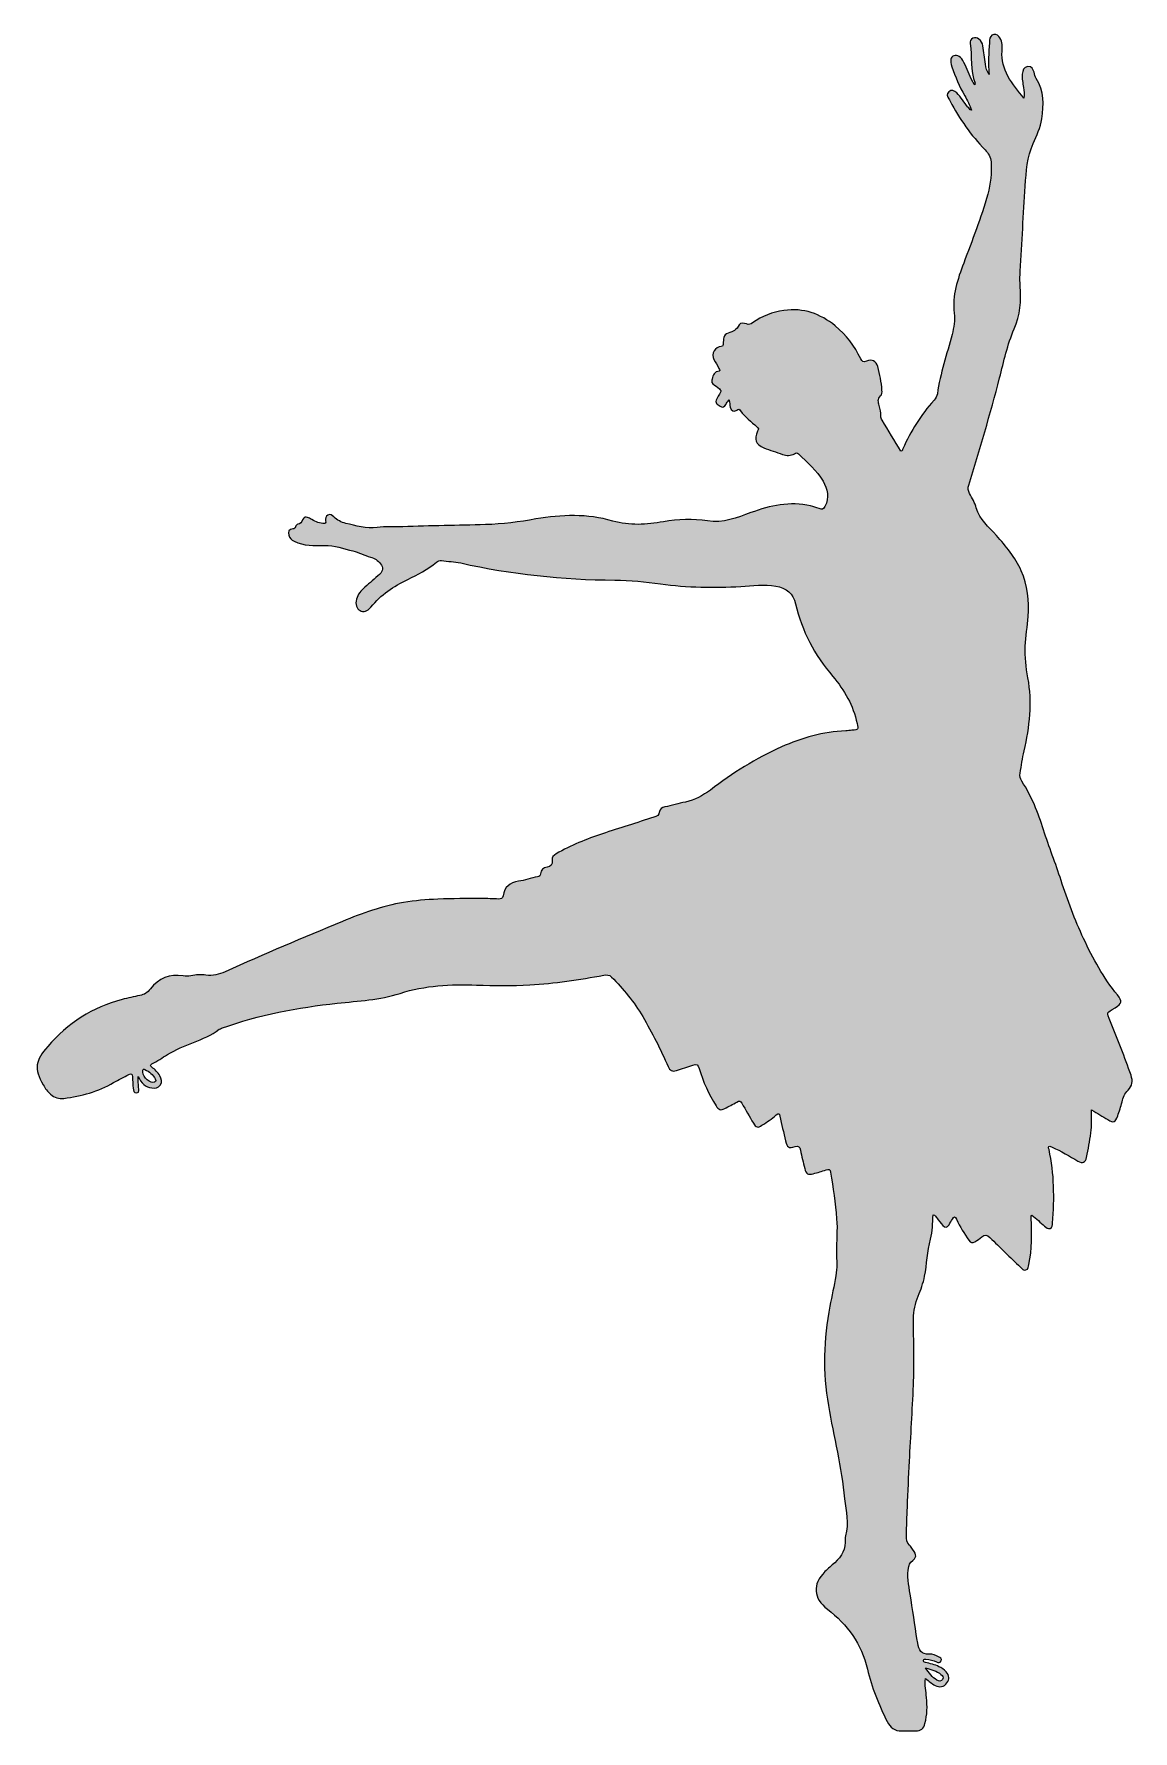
# Model space of a CAD drawing. Header units: inches. Extents: x 16.7 to 63.4, y -76.1 to -4.1.
import ezdxf

# ---------------------------------------------------------------- set-up
doc = ezdxf.new("R2010")
doc.units = ezdxf.units.IN
doc.header["$MEASUREMENT"] = 0
doc.layers.add('Layer 1', color=7, linetype='Continuous')

msp = doc.modelspace()

# ---------------------------------------------------------------- hatches: boundary and pattern name
at = {"layer": 'Layer 1'}
h = msp.add_hatch(color=7, dxfattribs=at)
edge = h.paths.add_edge_path()
edge.add_spline(control_points=[(21.166, -48.328), (21.142, -48.511), (21.167, -48.65), (21.184, -48.791), (21.195, -48.878), (21.237, -49), (21.101, -49.021), (20.966, -49.041), (20.966, -48.917), (20.955, -48.827), (20.937, -48.665), (20.92, -48.503), (20.918, -48.341), (20.916, -48.216), (20.871, -48.198), (20.771, -48.25), (20.554, -48.362), (20.333, -48.465), (20.122, -48.588), (19.466, -48.969), (18.754, -49.167), (18.008, -49.259), (17.8, -49.285), (17.611, -49.22), (17.45, -49.085), (17.319, -48.974), (17.221, -48.837), (17.138, -48.689), (16.743, -47.978), (16.795, -47.666), (17.327, -47.053), (18.181, -46.068), (19.222, -45.392), (20.483, -45.062), (20.731, -44.996), (20.983, -44.946), (21.235, -44.895), (21.42, -44.858), (21.562, -44.773), (21.681, -44.615), (22.028, -44.155), (22.501, -43.979), (23.069, -44.059), (23.182, -44.076), (23.29, -44.077), (23.403, -44.057), (23.613, -44.02), (23.823, -43.995), (24.038, -44.031), (24.326, -44.08), (24.593, -44.003), (24.856, -43.884), (26.499, -43.143), (28.163, -42.448), (29.825, -41.753), (30.664, -41.402), (31.52, -41.102), (32.42, -40.948), (32.901, -40.866), (33.388, -40.831), (33.876, -40.809), (34.495, -40.78), (35.114, -40.779), (35.733, -40.782), (35.971, -40.783), (36.208, -40.79), (36.445, -40.803), (36.556, -40.809), (36.628, -40.782), (36.646, -40.663), (36.706, -40.293), (36.921, -40.1), (37.296, -40.051), (37.568, -40.017), (37.825, -39.9), (38.1, -39.865), (38.179, -39.855), (38.227, -39.812), (38.232, -39.732), (38.244, -39.557), (38.353, -39.48), (38.509, -39.451), (38.671, -39.421), (38.75, -39.338), (38.721, -39.163), (38.698, -39.026), (38.784, -38.947), (38.896, -38.884), (39.517, -38.525), (40.18, -38.262), (40.857, -38.034), (41.581, -37.791), (42.31, -37.564), (43.038, -37.333), (43.162, -37.293), (43.267, -37.255), (43.279, -37.093), (43.288, -36.973), (43.388, -36.922), (43.501, -36.896), (43.793, -36.828), (44.084, -36.751), (44.377, -36.688), (44.771, -36.602), (45.114, -36.418), (45.433, -36.177), (46.376, -35.467), (47.362, -34.828), (48.445, -34.351), (49.316, -33.968), (50.215, -33.691), (51.177, -33.668), (51.265, -33.667), (51.351, -33.649), (51.439, -33.641), (51.722, -33.617), (51.715, -33.619), (51.656, -33.349), (51.491, -32.591), (51.126, -31.943), (50.622, -31.355), (49.853, -30.457), (49.317, -29.435), (49.048, -28.275), (48.947, -27.838), (48.651, -27.599), (48.21, -27.525), (47.716, -27.442), (47.222, -27.512), (46.731, -27.542), (45.591, -27.614), (44.456, -27.578), (43.323, -27.437), (42.678, -27.356), (42.032, -27.272), (41.379, -27.27), (39.175, -27.261), (36.997, -27.022), (34.844, -26.546), (34.577, -26.487), (34.298, -26.479), (34.025, -26.447), (33.946, -26.438), (33.876, -26.464), (33.817, -26.514), (33.451, -26.826), (33.024, -27.037), (32.596, -27.245), (31.998, -27.535), (31.454, -27.892), (31.036, -28.422), (30.898, -28.596), (30.71, -28.645), (30.574, -28.569), (30.433, -28.492), (30.367, -28.289), (30.421, -28.086), (30.478, -27.872), (30.614, -27.712), (30.779, -27.571), (30.988, -27.392), (31.197, -27.212), (31.401, -27.029), (31.554, -26.89), (31.563, -26.746), (31.444, -26.58), (31.337, -26.43), (31.186, -26.344), (31.013, -26.296), (30.759, -26.226), (30.521, -26.095), (30.273, -26.036), (29.876, -25.943), (29.485, -25.786), (29.064, -25.801), (28.625, -25.817), (28.187, -25.822), (27.777, -25.621), (27.661, -25.565), (27.584, -25.484), (27.549, -25.363), (27.507, -25.211), (27.561, -25.121), (27.718, -25.103), (27.788, -25.095), (27.818, -25.069), (27.838, -25.01), (27.855, -24.961), (27.887, -24.912), (27.937, -24.905), (28.054, -24.889), (28.094, -24.814), (28.139, -24.716), (28.219, -24.544), (28.361, -24.607), (28.475, -24.673), (28.639, -24.77), (28.804, -24.85), (28.995, -24.873), (29.098, -24.884), (29.136, -24.861), (29.116, -24.754), (29.098, -24.657), (29.111, -24.559), (29.211, -24.511), (29.312, -24.464), (29.393, -24.522), (29.463, -24.59), (29.606, -24.728), (29.775, -24.824), (29.967, -24.868), (30.404, -24.969), (30.834, -25.093), (31.297, -25.039), (31.655, -24.997), (32.02, -25.025), (32.383, -25.01), (33.551, -24.967), (34.722, -24.954), (35.891, -24.92), (36.612, -24.9), (37.324, -24.802), (38.034, -24.68), (39.123, -24.493), (40.214, -24.454), (41.29, -24.766), (42.007, -24.975), (42.724, -24.924), (43.446, -24.797), (44.066, -24.688), (44.691, -24.663), (45.315, -24.761), (45.972, -24.864), (46.558, -24.631), (47.152, -24.411), (47.972, -24.107), (48.808, -23.921), (49.686, -24.128), (49.807, -24.156), (49.93, -24.188), (50.042, -24.241), (50.173, -24.303), (50.236, -24.257), (50.295, -24.145), (50.492, -23.769), (50.405, -23.406), (50.212, -23.071), (49.95, -22.616), (49.536, -22.287), (49.176, -21.914), (49.12, -21.857), (49.067, -21.874), (49.007, -21.909), (48.844, -22.001), (48.662, -22.004), (48.498, -21.94), (48.235, -21.838), (47.961, -21.77), (47.701, -21.663), (47.355, -21.518), (47.274, -21.295), (47.439, -20.955), (47.478, -20.876), (47.49, -20.828), (47.411, -20.766), (47.155, -20.564), (46.908, -20.352), (46.713, -20.087), (46.667, -20.025), (46.634, -19.999), (46.55, -20.063), (46.425, -20.159), (46.316, -20.103), (46.28, -19.941), (46.26, -19.85), (46.247, -19.757), (46.223, -19.615), (46.167, -19.705), (46.131, -19.757), (46.101, -19.814), (46.041, -19.922), (45.967, -19.981), (45.845, -19.9), (45.735, -19.825), (45.611, -19.753), (45.704, -19.586), (45.725, -19.549), (45.748, -19.511), (45.771, -19.474), (45.921, -19.225), (45.921, -19.226), (45.677, -19.05), (45.589, -18.986), (45.451, -18.935), (45.5, -18.797), (45.55, -18.655), (45.538, -18.455), (45.756, -18.425), (45.864, -18.41), (45.831, -18.349), (45.799, -18.291), (45.728, -18.165), (45.653, -18.043), (45.585, -17.915), (45.457, -17.675), (45.629, -17.37), (45.898, -17.365), (45.998, -17.364), (45.962, -17.293), (45.971, -17.247), (46.002, -17.074), (45.964, -16.851), (46.189, -16.794), (46.403, -16.74), (46.554, -16.657), (46.651, -16.445), (46.699, -16.341), (46.865, -16.37), (46.964, -16.408), (47.074, -16.449), (47.14, -16.413), (47.219, -16.358), (47.62, -16.075), (48.066, -15.903), (48.551, -15.834), (49.379, -15.716), (50.098, -15.972), (50.732, -16.487), (51.201, -16.869), (51.551, -17.347), (51.812, -17.889), (51.868, -18.003), (51.912, -18.048), (52.051, -17.99), (52.285, -17.89), (52.473, -17.975), (52.533, -18.218), (52.613, -18.545), (52.692, -18.873), (52.712, -19.211), (52.717, -19.299), (52.722, -19.404), (52.656, -19.462), (52.511, -19.587), (52.555, -19.72), (52.598, -19.868), (52.639, -20.011), (52.669, -20.159), (52.668, -20.311), (52.668, -20.375), (52.685, -20.435), (52.718, -20.489), (52.984, -20.927), (53.25, -21.365), (53.516, -21.8), (53.583, -21.799), (53.584, -21.745), (53.6, -21.708), (53.935, -20.953), (54.368, -20.261), (54.92, -19.645), (54.992, -19.564), (55.048, -19.472), (55.063, -19.364), (55.18, -18.505), (55.473, -17.689), (55.686, -16.853), (55.762, -16.554), (55.821, -16.256), (55.78, -15.945), (55.681, -15.197), (55.922, -14.514), (56.178, -13.829), (56.54, -12.861), (56.92, -11.9), (57.199, -10.904), (57.325, -10.457), (57.374, -9.996), (57.339, -9.529), (57.323, -9.32), (57.225, -9.159), (57.088, -9.019), (56.486, -8.407), (56.009, -7.705), (55.6, -6.955), (55.582, -6.921), (55.561, -6.89), (55.545, -6.857), (55.493, -6.755), (55.428, -6.644), (55.547, -6.553), (55.669, -6.459), (55.786, -6.513), (55.884, -6.605), (56.073, -6.782), (56.185, -7.02), (56.361, -7.208), (56.403, -7.253), (56.427, -7.315), (56.511, -7.344), (56.435, -7.118), (56.336, -6.92), (56.223, -6.728), (55.994, -6.337), (55.826, -5.919), (55.681, -5.492), (55.588, -5.221), (55.619, -5.079), (55.759, -5.029), (55.916, -4.973), (56.077, -5.071), (56.188, -5.308), (56.314, -5.573), (56.427, -5.845), (56.548, -6.112), (56.571, -6.161), (56.606, -6.204), (56.647, -6.268), (56.655, -6.229), (56.665, -6.21), (56.66, -6.197), (56.465, -5.65), (56.532, -5.07), (56.457, -4.508), (56.445, -4.416), (56.477, -4.333), (56.566, -4.286), (56.661, -4.237), (56.749, -4.258), (56.828, -4.321), (56.919, -4.395), (56.978, -4.49), (56.995, -4.606), (57.032, -4.867), (57.071, -5.126), (57.1, -5.387), (57.118, -5.545), (57.167, -5.687), (57.26, -5.819), (57.22, -5.54), (57.231, -5.262), (57.241, -4.985), (57.248, -4.778), (57.263, -4.572), (57.279, -4.367), (57.288, -4.254), (57.331, -4.154), (57.455, -4.128), (57.577, -4.103), (57.655, -4.178), (57.716, -4.272), (57.771, -4.358), (57.802, -4.453), (57.805, -4.555), (57.806, -4.649), (57.818, -4.744), (57.809, -4.837), (57.733, -5.591), (58.241, -6.246), (58.732, -6.821), (58.745, -6.661), (58.746, -6.521), (58.721, -6.38), (58.685, -6.189), (58.646, -5.999), (58.663, -5.803), (58.677, -5.648), (58.725, -5.51), (58.899, -5.487), (59.07, -5.464), (59.115, -5.605), (59.163, -5.729), (59.196, -5.816), (59.207, -5.917), (59.256, -5.993), (59.603, -6.527), (59.573, -7.104), (59.49, -7.699), (59.436, -8.079), (59.279, -8.418), (59.123, -8.758), (58.86, -9.331), (58.829, -9.943), (58.791, -10.555), (58.716, -11.76), (58.644, -12.966), (58.575, -14.171), (58.563, -14.383), (58.559, -14.598), (58.577, -14.81), (58.629, -15.431), (58.573, -16.035), (58.323, -16.612), (58.032, -17.282), (57.879, -17.994), (57.703, -18.698), (57.319, -20.228), (56.841, -21.731), (56.393, -23.242), (56.355, -23.373), (56.367, -23.482), (56.43, -23.601), (56.534, -23.799), (56.656, -23.998), (56.714, -24.211), (56.85, -24.716), (57.25, -25.013), (57.566, -25.376), (57.97, -25.84), (58.364, -26.308), (58.618, -26.876), (58.897, -27.497), (58.968, -28.151), (58.916, -28.821), (58.884, -29.239), (58.813, -29.654), (58.791, -30.072), (58.766, -30.523), (58.825, -30.975), (58.904, -31.415), (59.095, -32.468), (58.982, -33.496), (58.738, -34.522), (58.664, -34.831), (58.63, -35.15), (58.575, -35.465), (58.554, -35.587), (58.573, -35.697), (58.644, -35.803), (59.068, -36.44), (59.331, -37.147), (59.566, -37.871), (59.801, -38.59), (60.077, -39.295), (60.309, -40.016), (60.58, -40.857), (60.891, -41.681), (61.264, -42.48), (61.659, -43.328), (62.107, -44.144), (62.701, -44.872), (62.917, -45.138), (62.898, -45.237), (62.605, -45.418), (62.233, -45.651), (62.223, -45.544), (62.413, -46.018), (62.713, -46.768), (63.009, -47.518), (63.277, -48.28), (63.363, -48.524), (63.333, -48.731), (63.149, -48.917), (63.014, -49.054), (62.936, -49.219), (62.894, -49.41), (62.85, -49.611), (62.781, -49.807), (62.712, -50.001), (62.608, -50.29), (62.551, -50.309), (62.291, -50.157), (62.066, -50.026), (61.843, -49.891), (61.604, -49.748), (61.596, -50.081), (61.617, -50.404), (61.571, -50.726), (61.523, -51.073), (61.468, -51.419), (61.39, -51.76), (61.338, -51.984), (61.221, -52.034), (61.021, -51.917), (60.664, -51.708), (60.311, -51.493), (59.931, -51.33), (59.887, -51.311), (59.842, -51.263), (59.794, -51.304), (59.756, -51.339), (59.789, -51.388), (59.798, -51.428), (60.026, -52.46), (60.03, -53.501), (59.948, -54.548), (59.941, -54.635), (59.937, -54.731), (59.842, -54.773), (59.74, -54.818), (59.679, -54.733), (59.613, -54.68), (59.429, -54.532), (59.272, -54.351), (59.073, -54.217), (59.016, -54.258), (59.046, -54.312), (59.046, -54.357), (59.053, -55.008), (59.084, -55.659), (58.944, -56.302), (58.925, -56.393), (58.924, -56.5), (58.818, -56.536), (58.706, -56.575), (58.648, -56.478), (58.582, -56.416), (58.151, -55.999), (57.716, -55.585), (57.293, -55.159), (57.168, -55.032), (57.077, -55.026), (56.949, -55.139), (56.86, -55.217), (56.756, -55.278), (56.655, -55.341), (56.552, -55.405), (56.467, -55.381), (56.399, -55.28), (56.206, -54.994), (56.022, -54.704), (55.879, -54.389), (55.819, -54.256), (55.773, -54.253), (55.704, -54.377), (55.658, -54.459), (55.602, -54.535), (55.558, -54.618), (55.483, -54.758), (55.388, -54.756), (55.292, -54.651), (55.199, -54.55), (55.12, -54.437), (55.033, -54.331), (54.995, -54.284), (54.982, -54.214), (54.886, -54.198), (54.858, -54.548), (54.862, -54.902), (54.77, -55.237), (54.627, -55.753), (54.623, -56.287), (54.52, -56.807), (54.463, -57.098), (54.359, -57.374), (54.25, -57.644), (54.122, -57.956), (54.049, -58.275), (54.049, -58.611), (54.05, -59.551), (54.09, -60.49), (54.049, -61.427), (54.003, -62.502), (53.934, -63.577), (53.878, -64.651), (53.845, -65.3), (53.817, -65.951), (53.789, -66.601), (53.773, -67.002), (53.764, -67.401), (53.747, -67.802), (53.74, -67.959), (53.773, -68.097), (53.887, -68.214), (53.935, -68.262), (53.972, -68.323), (54.009, -68.38), (54.201, -68.669), (54.199, -68.697), (53.941, -68.938), (53.885, -68.99), (53.876, -69.052), (53.859, -69.12), (53.758, -69.516), (53.85, -69.903), (53.91, -70.291), (54.009, -70.941), (54.108, -71.59), (54.207, -72.239), (54.214, -72.282), (54.229, -72.324), (54.235, -72.368), (54.273, -72.654), (54.377, -72.858), (54.723, -72.837), (54.858, -72.829), (54.991, -72.891), (55.117, -72.951), (55.187, -72.986), (55.26, -73.025), (55.222, -73.12), (55.185, -73.217), (55.105, -73.193), (55.032, -73.164), (54.886, -73.105), (54.738, -73.057), (54.58, -73.048), (54.538, -73.045), (54.482, -73.032), (54.469, -73.091), (54.456, -73.154), (54.505, -73.177), (54.558, -73.188), (54.754, -73.228), (54.947, -73.282), (55.13, -73.367), (55.245, -73.419), (55.35, -73.485), (55.433, -73.582), (55.575, -73.747), (55.586, -73.907), (55.467, -74.059), (55.339, -74.223), (55.154, -74.265), (54.966, -74.165), (54.894, -74.127), (54.83, -74.076), (54.763, -74.03), (54.696, -73.986), (54.659, -73.905), (54.552, -73.873), (54.526, -74.149), (54.577, -74.411), (54.603, -74.673), (54.639, -75.045), (54.634, -75.41), (54.537, -75.772), (54.476, -76.002), (54.374, -76.084), (54.137, -76.088), (53.943, -76.092), (53.749, -76.084), (53.555, -76.09), (53.257, -76.098), (53.06, -75.958), (52.931, -75.695), (52.584, -74.978), (52.271, -74.246), (52.094, -73.468), (51.85, -72.401), (51.242, -71.587), (50.401, -70.928), (49.796, -70.455), (49.751, -69.881), (50.295, -69.336), (50.428, -69.203), (50.567, -69.077), (50.71, -68.955), (51.017, -68.69), (51.17, -68.359), (51.157, -67.953), (51.155, -67.909), (51.148, -67.862), (51.161, -67.822), (51.332, -67.293), (51.18, -66.769), (51.128, -66.246), (50.996, -64.912), (50.67, -63.61), (50.441, -62.29), (50.196, -60.88), (50.228, -59.475), (50.504, -58.072), (50.588, -57.643), (50.683, -57.215), (50.759, -56.783), (50.816, -56.456), (50.785, -56.121), (50.783, -55.791), (50.781, -55.316), (50.831, -54.843), (50.789, -54.366), (50.732, -53.705), (50.641, -53.049), (50.534, -52.394), (50.512, -52.26), (50.451, -52.253), (50.34, -52.292), (50.163, -52.353), (49.982, -52.408), (49.801, -52.455), (49.571, -52.517), (49.498, -52.474), (49.438, -52.238), (49.372, -51.977), (49.306, -51.715), (49.256, -51.451), (49.228, -51.309), (49.181, -51.262), (49.03, -51.303), (48.739, -51.38), (48.697, -51.351), (48.624, -51.059), (48.538, -50.713), (48.457, -50.365), (48.383, -50.017), (48.357, -49.896), (48.323, -49.881), (48.23, -49.961), (48.04, -50.123), (47.834, -50.267), (47.623, -50.401), (47.438, -50.518), (47.376, -50.504), (47.262, -50.312), (47.096, -50.033), (46.929, -49.753), (46.773, -49.468), (46.712, -49.358), (46.661, -49.348), (46.555, -49.415), (46.391, -49.518), (46.212, -49.595), (46.044, -49.692), (45.875, -49.789), (45.769, -49.735), (45.674, -49.578), (45.373, -49.078), (45.122, -48.553), (44.958, -47.992), (44.911, -47.832), (44.851, -47.796), (44.693, -47.854), (44.465, -47.94), (44.225, -47.993), (43.995, -48.074), (43.814, -48.137), (43.715, -48.078), (43.642, -47.91), (43.323, -47.182), (42.967, -46.472), (42.564, -45.786), (42.199, -45.165), (41.742, -44.621), (41.242, -44.11), (41.143, -44.009), (41.038, -44.014), (40.915, -44.036), (39.873, -44.22), (38.827, -44.387), (37.771, -44.446), (37.023, -44.489), (36.269, -44.476), (35.518, -44.452), (34.418, -44.418), (33.333, -44.458), (32.273, -44.805), (31.41, -45.087), (30.505, -45.125), (29.609, -45.223), (27.939, -45.406), (26.289, -45.695), (24.705, -46.286), (24.67, -46.299), (24.63, -46.307), (24.601, -46.329), (23.939, -46.828), (23.101, -46.966), (22.405, -47.4), (22.187, -47.535), (21.972, -47.675), (21.748, -47.8), (21.668, -47.846), (21.669, -47.88), (21.741, -47.933), (21.877, -48.034), (22.001, -48.151), (22.084, -48.302), (22.153, -48.428), (22.191, -48.563), (22.101, -48.692), (22.017, -48.814), (21.88, -48.831), (21.747, -48.816), (21.465, -48.786), (21.289, -48.612), (21.166, -48.328)], knot_values=[0, 0, 0, 0, 1, 1, 1, 2, 2, 2, 3, 3, 3, 4, 4, 4, 5, 5, 5, 6, 6, 6, 7, 7, 7, 8, 8, 8, 9, 9, 9, 10, 10, 10, 11, 11, 11, 12, 12, 12, 13, 13, 13, 14, 14, 14, 15, 15, 15, 16, 16, 16, 17, 17, 17, 18, 18, 18, 19, 19, 19, 20, 20, 20, 21, 21, 21, 22, 22, 22, 23, 23, 23, 24, 24, 24, 25, 25, 25, 26, 26, 26, 27, 27, 27, 28, 28, 28, 29, 29, 29, 30, 30, 30, 31, 31, 31, 32, 32, 32, 33, 33, 33, 34, 34, 34, 35, 35, 35, 36, 36, 36, 37, 37, 37, 38, 38, 38, 39, 39, 39, 40, 40, 40, 41, 41, 41, 42, 42, 42, 43, 43, 43, 44, 44, 44, 45, 45, 45, 46, 46, 46, 47, 47, 47, 48, 48, 48, 49, 49, 49, 50, 50, 50, 51, 51, 51, 52, 52, 52, 53, 53, 53, 54, 54, 54, 55, 55, 55, 56, 56, 56, 57, 57, 57, 58, 58, 58, 59, 59, 59, 60, 60, 60, 61, 61, 61, 62, 62, 62, 63, 63, 63, 64, 64, 64, 65, 65, 65, 66, 66, 66, 67, 67, 67, 68, 68, 68, 69, 69, 69, 70, 70, 70, 71, 71, 71, 72, 72, 72, 73, 73, 73, 74, 74, 74, 75, 75, 75, 76, 76, 76, 77, 77, 77, 78, 78, 78, 79, 79, 79, 80, 80, 80, 81, 81, 81, 82, 82, 82, 83, 83, 83, 84, 84, 84, 85, 85, 85, 86, 86, 86, 87, 87, 87, 88, 88, 88, 89, 89, 89, 90, 90, 90, 91, 91, 91, 92, 92, 92, 93, 93, 93, 94, 94, 94, 95, 95, 95, 96, 96, 96, 97, 97, 97, 98, 98, 98, 99, 99, 99, 100, 100, 100, 101, 101, 101, 102, 102, 102, 103, 103, 103, 104, 104, 104, 105, 105, 105, 106, 106, 106, 107, 107, 107, 108, 108, 108, 109, 109, 109, 110, 110, 110, 111, 111, 111, 112, 112, 112, 113, 113, 113, 114, 114, 114, 115, 115, 115, 116, 116, 116, 117, 117, 117, 118, 118, 118, 119, 119, 119, 120, 120, 120, 121, 121, 121, 122, 122, 122, 123, 123, 123, 124, 124, 124, 125, 125, 125, 126, 126, 126, 127, 127, 127, 128, 128, 128, 129, 129, 129, 130, 130, 130, 131, 131, 131, 132, 132, 132, 133, 133, 133, 134, 134, 134, 135, 135, 135, 136, 136, 136, 137, 137, 137, 138, 138, 138, 139, 139, 139, 140, 140, 140, 141, 141, 141, 142, 142, 142, 143, 143, 143, 144, 144, 144, 145, 145, 145, 146, 146, 146, 147, 147, 147, 148, 148, 148, 149, 149, 149, 150, 150, 150, 151, 151, 151, 152, 152, 152, 153, 153, 153, 154, 154, 154, 155, 155, 155, 156, 156, 156, 157, 157, 157, 158, 158, 158, 159, 159, 159, 160, 160, 160, 161, 161, 161, 162, 162, 162, 163, 163, 163, 164, 164, 164, 165, 165, 165, 166, 166, 166, 167, 167, 167, 168, 168, 168, 169, 169, 169, 170, 170, 170, 171, 171, 171, 172, 172, 172, 173, 173, 173, 174, 174, 174, 175, 175, 175, 176, 176, 176, 177, 177, 177, 178, 178, 178, 179, 179, 179, 180, 180, 180, 181, 181, 181, 182, 182, 182, 183, 183, 183, 184, 184, 184, 185, 185, 185, 186, 186, 186, 187, 187, 187, 188, 188, 188, 189, 189, 189, 190, 190, 190, 191, 191, 191, 192, 192, 192, 193, 193, 193, 194, 194, 194, 195, 195, 195, 196, 196, 196, 197, 197, 197, 198, 198, 198, 199, 199, 199, 200, 200, 200, 201, 201, 201, 202, 202, 202, 203, 203, 203, 204, 204, 204, 205, 205, 205, 206, 206, 206, 207, 207, 207, 208, 208, 208, 209, 209, 209, 210, 210, 210, 211, 211, 211, 212, 212, 212, 213, 213, 213, 214, 214, 214, 215, 215, 215, 216, 216, 216, 217, 217, 217, 218, 218, 218, 219, 219, 219, 220, 220, 220, 221, 221, 221, 222, 222, 222, 223, 223, 223, 224, 224, 224, 225, 225, 225, 226, 226, 226, 227, 227, 227, 228, 228, 228, 229, 229, 229, 230, 230, 230, 231, 231, 231, 232, 232, 232, 233, 233, 233, 234, 234, 234, 235, 235, 235, 236, 236, 236, 237, 237, 237, 238, 238, 238, 239, 239, 239, 240, 240, 240, 241, 241, 241, 242, 242, 242, 243, 243, 243, 244, 244, 244, 245, 245, 245, 246, 246, 246, 247, 247, 247, 248, 248, 248, 249, 249, 249, 250, 250, 250, 251, 251, 251, 252, 252, 252, 253, 253, 253, 254, 254, 254, 255, 255, 255, 256, 256, 256, 257, 257, 257, 258, 258, 258, 259, 259, 259, 260, 260, 260, 261, 261, 261, 262, 262, 262, 263, 263, 263, 264, 264, 264, 265, 265, 265, 266, 266, 266, 267, 267, 267, 268, 268, 268, 269, 269, 269, 270, 270, 270, 271, 271, 271, 272, 272, 272, 273, 273, 273, 274, 274, 274, 275, 275, 275, 276, 276, 276, 277, 277, 277, 278, 278, 278, 279, 279, 279, 280, 280, 280, 281, 281, 281, 282, 282, 282, 283, 283, 283, 284, 284, 284, 285, 285, 285, 286, 286, 286, 287, 287, 287, 288, 288, 288, 289, 289, 289, 290, 290, 290, 291, 291, 291, 292, 292, 292, 292], degree=3, periodic=1)
edge = h.paths.add_edge_path()
edge.add_spline(control_points=[(54.556, -73.416), (54.708, -73.643), (54.846, -73.815), (55.039, -73.934), (55.126, -73.988), (55.219, -74.003), (55.287, -73.907), (55.35, -73.815), (55.274, -73.754), (55.215, -73.703), (55.037, -73.549), (54.818, -73.49), (54.556, -73.416)], knot_values=[0, 0, 0, 0, 1, 1, 1, 2, 2, 2, 3, 3, 3, 4, 4, 4, 4], degree=3, periodic=1)
edge = h.paths.add_edge_path()
edge.add_spline(control_points=[(21.788, -48.582), (21.892, -48.58), (21.949, -48.541), (21.889, -48.433), (21.789, -48.251), (21.636, -48.125), (21.452, -48.034), (21.411, -48.014), (21.368, -47.997), (21.355, -48.068), (21.318, -48.271), (21.583, -48.588), (21.788, -48.582)], knot_values=[0, 0, 0, 0, 1, 1, 1, 2, 2, 2, 3, 3, 3, 4, 4, 4, 4], degree=3, periodic=1)

# ---------------------------------------------------------------- linework, layer by layer
at = {"layer": 'Layer 1', "lineweight": 0}
for points, knots in [([(21.166, -48.328), (21.142, -48.511), (21.167, -48.65), (21.184, -48.791), (21.195, -48.878), (21.237, -49), (21.101, -49.021), (20.966, -49.041), (20.966, -48.917), (20.955, -48.827), (20.937, -48.665), (20.92, -48.503), (20.918, -48.341), (20.916, -48.216), (20.871, -48.198), (20.771, -48.25), (20.554, -48.362), (20.333, -48.465), (20.122, -48.588), (19.466, -48.969), (18.754, -49.167), (18.008, -49.259), (17.8, -49.285), (17.611, -49.22), (17.45, -49.085), (17.319, -48.974), (17.221, -48.837), (17.138, -48.689), (16.743, -47.978), (16.795, -47.666), (17.327, -47.053), (18.181, -46.068), (19.222, -45.392), (20.483, -45.062), (20.731, -44.996), (20.983, -44.946), (21.235, -44.895), (21.42, -44.858), (21.562, -44.773), (21.681, -44.615), (22.028, -44.155), (22.501, -43.979), (23.069, -44.059), (23.182, -44.076), (23.29, -44.077), (23.403, -44.057), (23.613, -44.02), (23.823, -43.995), (24.038, -44.031), (24.326, -44.08), (24.593, -44.003), (24.856, -43.884), (26.499, -43.143), (28.163, -42.448), (29.825, -41.753), (30.664, -41.402), (31.52, -41.102), (32.42, -40.948), (32.901, -40.866), (33.388, -40.831), (33.876, -40.809), (34.495, -40.78), (35.114, -40.779), (35.733, -40.782), (35.971, -40.783), (36.208, -40.79), (36.445, -40.803), (36.556, -40.809), (36.628, -40.782), (36.646, -40.663), (36.706, -40.293), (36.921, -40.1), (37.296, -40.051), (37.568, -40.017), (37.825, -39.9), (38.1, -39.865), (38.179, -39.855), (38.227, -39.812), (38.232, -39.732), (38.244, -39.557), (38.353, -39.48), (38.509, -39.451), (38.671, -39.421), (38.75, -39.338), (38.721, -39.163), (38.698, -39.026), (38.784, -38.947), (38.896, -38.884), (39.517, -38.525), (40.18, -38.262), (40.857, -38.034), (41.581, -37.791), (42.31, -37.564), (43.038, -37.333), (43.162, -37.293), (43.267, -37.255), (43.279, -37.093), (43.288, -36.973), (43.388, -36.922), (43.501, -36.896), (43.793, -36.828), (44.084, -36.751), (44.377, -36.688), (44.771, -36.602), (45.114, -36.418), (45.433, -36.177), (46.376, -35.467), (47.362, -34.828), (48.445, -34.351), (49.316, -33.968), (50.215, -33.691), (51.177, -33.668), (51.265, -33.667), (51.351, -33.649), (51.439, -33.641), (51.722, -33.617), (51.715, -33.619), (51.656, -33.349), (51.491, -32.591), (51.126, -31.943), (50.622, -31.355), (49.853, -30.457), (49.317, -29.435), (49.048, -28.275), (48.947, -27.838), (48.651, -27.599), (48.21, -27.525), (47.716, -27.442), (47.222, -27.512), (46.731, -27.542), (45.591, -27.614), (44.456, -27.578), (43.323, -27.437), (42.678, -27.356), (42.032, -27.272), (41.379, -27.27), (39.175, -27.261), (36.997, -27.022), (34.844, -26.546), (34.577, -26.487), (34.298, -26.479), (34.025, -26.447), (33.946, -26.438), (33.876, -26.464), (33.817, -26.514), (33.451, -26.826), (33.024, -27.037), (32.596, -27.245), (31.998, -27.535), (31.454, -27.892), (31.036, -28.422), (30.898, -28.596), (30.71, -28.645), (30.574, -28.569), (30.433, -28.492), (30.367, -28.289), (30.421, -28.086), (30.478, -27.872), (30.614, -27.712), (30.779, -27.571), (30.988, -27.392), (31.197, -27.212), (31.401, -27.029), (31.554, -26.89), (31.563, -26.746), (31.444, -26.58), (31.337, -26.43), (31.186, -26.344), (31.013, -26.296), (30.759, -26.226), (30.521, -26.095), (30.273, -26.036), (29.876, -25.943), (29.485, -25.786), (29.064, -25.801), (28.625, -25.817), (28.187, -25.822), (27.777, -25.621), (27.661, -25.565), (27.584, -25.484), (27.549, -25.363), (27.507, -25.211), (27.561, -25.121), (27.718, -25.103), (27.788, -25.095), (27.818, -25.069), (27.838, -25.01), (27.855, -24.961), (27.887, -24.912), (27.937, -24.905), (28.054, -24.889), (28.094, -24.814), (28.139, -24.716), (28.219, -24.544), (28.361, -24.607), (28.475, -24.673), (28.639, -24.77), (28.804, -24.85), (28.995, -24.873), (29.098, -24.884), (29.136, -24.861), (29.116, -24.754), (29.098, -24.657), (29.111, -24.559), (29.211, -24.511), (29.312, -24.464), (29.393, -24.522), (29.463, -24.59), (29.606, -24.728), (29.775, -24.824), (29.967, -24.868), (30.404, -24.969), (30.834, -25.093), (31.297, -25.039), (31.655, -24.997), (32.02, -25.025), (32.383, -25.01), (33.551, -24.967), (34.722, -24.954), (35.891, -24.92), (36.612, -24.9), (37.324, -24.802), (38.034, -24.68), (39.123, -24.493), (40.214, -24.454), (41.29, -24.766), (42.007, -24.975), (42.724, -24.924), (43.446, -24.797), (44.066, -24.688), (44.691, -24.663), (45.315, -24.761), (45.972, -24.864), (46.558, -24.631), (47.152, -24.411), (47.972, -24.107), (48.808, -23.921), (49.686, -24.128), (49.807, -24.156), (49.93, -24.188), (50.042, -24.241), (50.173, -24.303), (50.236, -24.257), (50.295, -24.145), (50.492, -23.769), (50.405, -23.406), (50.212, -23.071), (49.95, -22.616), (49.536, -22.287), (49.176, -21.914), (49.12, -21.857), (49.067, -21.874), (49.007, -21.909), (48.844, -22.001), (48.662, -22.004), (48.498, -21.94), (48.235, -21.838), (47.961, -21.77), (47.701, -21.663), (47.355, -21.518), (47.274, -21.295), (47.439, -20.955), (47.478, -20.876), (47.49, -20.828), (47.411, -20.766), (47.155, -20.564), (46.908, -20.352), (46.713, -20.087), (46.667, -20.025), (46.634, -19.999), (46.55, -20.063), (46.425, -20.159), (46.316, -20.103), (46.28, -19.941), (46.26, -19.85), (46.247, -19.757), (46.223, -19.615), (46.167, -19.705), (46.131, -19.757), (46.101, -19.814), (46.041, -19.922), (45.967, -19.981), (45.845, -19.9), (45.735, -19.825), (45.611, -19.753), (45.704, -19.586), (45.725, -19.549), (45.748, -19.511), (45.771, -19.474), (45.921, -19.225), (45.921, -19.226), (45.677, -19.05), (45.589, -18.986), (45.451, -18.935), (45.5, -18.797), (45.55, -18.655), (45.538, -18.455), (45.756, -18.425), (45.864, -18.41), (45.831, -18.349), (45.799, -18.291), (45.728, -18.165), (45.653, -18.043), (45.585, -17.915), (45.457, -17.675), (45.629, -17.37), (45.898, -17.365), (45.998, -17.364), (45.962, -17.293), (45.971, -17.247), (46.002, -17.074), (45.964, -16.851), (46.189, -16.794), (46.403, -16.74), (46.554, -16.657), (46.651, -16.445), (46.699, -16.341), (46.865, -16.37), (46.964, -16.408), (47.074, -16.449), (47.14, -16.413), (47.219, -16.358), (47.62, -16.075), (48.066, -15.903), (48.551, -15.834), (49.379, -15.716), (50.098, -15.972), (50.732, -16.487), (51.201, -16.869), (51.551, -17.347), (51.812, -17.889), (51.868, -18.003), (51.912, -18.048), (52.051, -17.99), (52.285, -17.89), (52.473, -17.975), (52.533, -18.218), (52.613, -18.545), (52.692, -18.873), (52.712, -19.211), (52.717, -19.299), (52.722, -19.404), (52.656, -19.462), (52.511, -19.587), (52.555, -19.72), (52.598, -19.868), (52.639, -20.011), (52.669, -20.159), (52.668, -20.311), (52.668, -20.375), (52.685, -20.435), (52.718, -20.489), (52.984, -20.927), (53.25, -21.365), (53.516, -21.8), (53.583, -21.799), (53.584, -21.745), (53.6, -21.708), (53.935, -20.953), (54.368, -20.261), (54.92, -19.645), (54.992, -19.564), (55.048, -19.472), (55.063, -19.364), (55.18, -18.505), (55.473, -17.689), (55.686, -16.853), (55.762, -16.554), (55.821, -16.256), (55.78, -15.945), (55.681, -15.197), (55.922, -14.514), (56.178, -13.829), (56.54, -12.861), (56.92, -11.9), (57.199, -10.904), (57.325, -10.457), (57.374, -9.996), (57.339, -9.529), (57.323, -9.32), (57.225, -9.159), (57.088, -9.019), (56.486, -8.407), (56.009, -7.705), (55.6, -6.955), (55.582, -6.921), (55.561, -6.89), (55.545, -6.857), (55.493, -6.755), (55.428, -6.644), (55.547, -6.553), (55.669, -6.459), (55.786, -6.513), (55.884, -6.605), (56.073, -6.782), (56.185, -7.02), (56.361, -7.208), (56.403, -7.253), (56.427, -7.315), (56.511, -7.344), (56.435, -7.118), (56.336, -6.92), (56.223, -6.728), (55.994, -6.337), (55.826, -5.919), (55.681, -5.492), (55.588, -5.221), (55.619, -5.079), (55.759, -5.029), (55.916, -4.973), (56.077, -5.071), (56.188, -5.308), (56.314, -5.573), (56.427, -5.845), (56.548, -6.112), (56.571, -6.161), (56.606, -6.204), (56.647, -6.268), (56.655, -6.229), (56.665, -6.21), (56.66, -6.197), (56.465, -5.65), (56.532, -5.07), (56.457, -4.508), (56.445, -4.416), (56.477, -4.333), (56.566, -4.286), (56.661, -4.237), (56.749, -4.258), (56.828, -4.321), (56.919, -4.395), (56.978, -4.49), (56.995, -4.606), (57.032, -4.867), (57.071, -5.126), (57.1, -5.387), (57.118, -5.545), (57.167, -5.687), (57.26, -5.819), (57.22, -5.54), (57.231, -5.262), (57.241, -4.985), (57.248, -4.778), (57.263, -4.572), (57.279, -4.367), (57.288, -4.254), (57.331, -4.154), (57.455, -4.128), (57.577, -4.103), (57.655, -4.178), (57.716, -4.272), (57.771, -4.358), (57.802, -4.453), (57.805, -4.555), (57.806, -4.649), (57.818, -4.744), (57.809, -4.837), (57.733, -5.591), (58.241, -6.246), (58.732, -6.821), (58.745, -6.661), (58.746, -6.521), (58.721, -6.38), (58.685, -6.189), (58.646, -5.999), (58.663, -5.803), (58.677, -5.648), (58.725, -5.51), (58.899, -5.487), (59.07, -5.464), (59.115, -5.605), (59.163, -5.729), (59.196, -5.816), (59.207, -5.917), (59.256, -5.993), (59.603, -6.527), (59.573, -7.104), (59.49, -7.699), (59.436, -8.079), (59.279, -8.418), (59.123, -8.758), (58.86, -9.331), (58.829, -9.943), (58.791, -10.555), (58.716, -11.76), (58.644, -12.966), (58.575, -14.171), (58.563, -14.383), (58.559, -14.598), (58.577, -14.81), (58.629, -15.431), (58.573, -16.035), (58.323, -16.612), (58.032, -17.282), (57.879, -17.994), (57.703, -18.698), (57.319, -20.228), (56.841, -21.731), (56.393, -23.242), (56.355, -23.373), (56.367, -23.482), (56.43, -23.601), (56.534, -23.799), (56.656, -23.998), (56.714, -24.211), (56.85, -24.716), (57.25, -25.013), (57.566, -25.376), (57.97, -25.84), (58.364, -26.308), (58.618, -26.876), (58.897, -27.497), (58.968, -28.151), (58.916, -28.821), (58.884, -29.239), (58.813, -29.654), (58.791, -30.072), (58.766, -30.523), (58.825, -30.975), (58.904, -31.415), (59.095, -32.468), (58.982, -33.496), (58.738, -34.522), (58.664, -34.831), (58.63, -35.15), (58.575, -35.465), (58.554, -35.587), (58.573, -35.697), (58.644, -35.803), (59.068, -36.44), (59.331, -37.147), (59.566, -37.871), (59.801, -38.59), (60.077, -39.295), (60.309, -40.016), (60.58, -40.857), (60.891, -41.681), (61.264, -42.48), (61.659, -43.328), (62.107, -44.144), (62.701, -44.872), (62.917, -45.138), (62.898, -45.237), (62.605, -45.418), (62.233, -45.651), (62.223, -45.544), (62.413, -46.018), (62.713, -46.768), (63.009, -47.518), (63.277, -48.28), (63.363, -48.524), (63.333, -48.731), (63.149, -48.917), (63.014, -49.054), (62.936, -49.219), (62.894, -49.41), (62.85, -49.611), (62.781, -49.807), (62.712, -50.001), (62.608, -50.29), (62.551, -50.309), (62.291, -50.157), (62.066, -50.026), (61.843, -49.891), (61.604, -49.748), (61.596, -50.081), (61.617, -50.404), (61.571, -50.726), (61.523, -51.073), (61.468, -51.419), (61.39, -51.76), (61.338, -51.984), (61.221, -52.034), (61.021, -51.917), (60.664, -51.708), (60.311, -51.493), (59.931, -51.33), (59.887, -51.311), (59.842, -51.263), (59.794, -51.304), (59.756, -51.339), (59.789, -51.388), (59.798, -51.428), (60.026, -52.46), (60.03, -53.501), (59.948, -54.548), (59.941, -54.635), (59.937, -54.731), (59.842, -54.773), (59.74, -54.818), (59.679, -54.733), (59.613, -54.68), (59.429, -54.532), (59.272, -54.351), (59.073, -54.217), (59.016, -54.258), (59.046, -54.312), (59.046, -54.357), (59.053, -55.008), (59.084, -55.659), (58.944, -56.302), (58.925, -56.393), (58.924, -56.5), (58.818, -56.536), (58.706, -56.575), (58.648, -56.478), (58.582, -56.416), (58.151, -55.999), (57.716, -55.585), (57.293, -55.159), (57.168, -55.032), (57.077, -55.026), (56.949, -55.139), (56.86, -55.217), (56.756, -55.278), (56.655, -55.341), (56.552, -55.405), (56.467, -55.381), (56.399, -55.28), (56.206, -54.994), (56.022, -54.704), (55.879, -54.389), (55.819, -54.256), (55.773, -54.253), (55.704, -54.377), (55.658, -54.459), (55.602, -54.535), (55.558, -54.618), (55.483, -54.758), (55.388, -54.756), (55.292, -54.651), (55.199, -54.55), (55.12, -54.437), (55.033, -54.331), (54.995, -54.284), (54.982, -54.214), (54.886, -54.198), (54.858, -54.548), (54.862, -54.902), (54.77, -55.237), (54.627, -55.753), (54.623, -56.287), (54.52, -56.807), (54.463, -57.098), (54.359, -57.374), (54.25, -57.644), (54.122, -57.956), (54.049, -58.275), (54.049, -58.611), (54.05, -59.551), (54.09, -60.49), (54.049, -61.427), (54.003, -62.502), (53.934, -63.577), (53.878, -64.651), (53.845, -65.3), (53.817, -65.951), (53.789, -66.601), (53.773, -67.002), (53.764, -67.401), (53.747, -67.802), (53.74, -67.959), (53.773, -68.097), (53.887, -68.214), (53.935, -68.262), (53.972, -68.323), (54.009, -68.38), (54.201, -68.669), (54.199, -68.697), (53.941, -68.938), (53.885, -68.99), (53.876, -69.052), (53.859, -69.12), (53.758, -69.516), (53.85, -69.903), (53.91, -70.291), (54.009, -70.941), (54.108, -71.59), (54.207, -72.239), (54.214, -72.282), (54.229, -72.324), (54.235, -72.368), (54.273, -72.654), (54.377, -72.858), (54.723, -72.837), (54.858, -72.829), (54.991, -72.891), (55.117, -72.951), (55.187, -72.986), (55.26, -73.025), (55.222, -73.12), (55.185, -73.217), (55.105, -73.193), (55.032, -73.164), (54.886, -73.105), (54.738, -73.057), (54.58, -73.048), (54.538, -73.045), (54.482, -73.032), (54.469, -73.091), (54.456, -73.154), (54.505, -73.177), (54.558, -73.188), (54.754, -73.228), (54.947, -73.282), (55.13, -73.367), (55.245, -73.419), (55.35, -73.485), (55.433, -73.582), (55.575, -73.747), (55.586, -73.907), (55.467, -74.059), (55.339, -74.223), (55.154, -74.265), (54.966, -74.165), (54.894, -74.127), (54.83, -74.076), (54.763, -74.03), (54.696, -73.986), (54.659, -73.905), (54.552, -73.873), (54.526, -74.149), (54.577, -74.411), (54.603, -74.673), (54.639, -75.045), (54.634, -75.41), (54.537, -75.772), (54.476, -76.002), (54.374, -76.084), (54.137, -76.088), (53.943, -76.092), (53.749, -76.084), (53.555, -76.09), (53.257, -76.098), (53.06, -75.958), (52.931, -75.695), (52.584, -74.978), (52.271, -74.246), (52.094, -73.468), (51.85, -72.401), (51.242, -71.587), (50.401, -70.928), (49.796, -70.455), (49.751, -69.881), (50.295, -69.336), (50.428, -69.203), (50.567, -69.077), (50.71, -68.955), (51.017, -68.69), (51.17, -68.359), (51.157, -67.953), (51.155, -67.909), (51.148, -67.862), (51.161, -67.822), (51.332, -67.293), (51.18, -66.769), (51.128, -66.246), (50.996, -64.912), (50.67, -63.61), (50.441, -62.29), (50.196, -60.88), (50.228, -59.475), (50.504, -58.072), (50.588, -57.643), (50.683, -57.215), (50.759, -56.783), (50.816, -56.456), (50.785, -56.121), (50.783, -55.791), (50.781, -55.316), (50.831, -54.843), (50.789, -54.366), (50.732, -53.705), (50.641, -53.049), (50.534, -52.394), (50.512, -52.26), (50.451, -52.253), (50.34, -52.292), (50.163, -52.353), (49.982, -52.408), (49.801, -52.455), (49.571, -52.517), (49.498, -52.474), (49.438, -52.238), (49.372, -51.977), (49.306, -51.715), (49.256, -51.451), (49.228, -51.309), (49.181, -51.262), (49.03, -51.303), (48.739, -51.38), (48.697, -51.351), (48.624, -51.059), (48.538, -50.713), (48.457, -50.365), (48.383, -50.017), (48.357, -49.896), (48.323, -49.881), (48.23, -49.961), (48.04, -50.123), (47.834, -50.267), (47.623, -50.401), (47.438, -50.518), (47.376, -50.504), (47.262, -50.312), (47.096, -50.033), (46.929, -49.753), (46.773, -49.468), (46.712, -49.358), (46.661, -49.348), (46.555, -49.415), (46.391, -49.518), (46.212, -49.595), (46.044, -49.692), (45.875, -49.789), (45.769, -49.735), (45.674, -49.578), (45.373, -49.078), (45.122, -48.553), (44.958, -47.992), (44.911, -47.832), (44.851, -47.796), (44.693, -47.854), (44.465, -47.94), (44.225, -47.993), (43.995, -48.074), (43.814, -48.137), (43.715, -48.078), (43.642, -47.91), (43.323, -47.182), (42.967, -46.472), (42.564, -45.786), (42.199, -45.165), (41.742, -44.621), (41.242, -44.11), (41.143, -44.009), (41.038, -44.014), (40.915, -44.036), (39.873, -44.22), (38.827, -44.387), (37.771, -44.446), (37.023, -44.489), (36.269, -44.476), (35.518, -44.452), (34.418, -44.418), (33.333, -44.458), (32.273, -44.805), (31.41, -45.087), (30.505, -45.125), (29.609, -45.223), (27.939, -45.406), (26.289, -45.695), (24.705, -46.286), (24.67, -46.299), (24.63, -46.307), (24.601, -46.329), (23.939, -46.828), (23.101, -46.966), (22.405, -47.4), (22.187, -47.535), (21.972, -47.675), (21.748, -47.8), (21.668, -47.846), (21.669, -47.88), (21.741, -47.933), (21.877, -48.034), (22.001, -48.151), (22.084, -48.302), (22.153, -48.428), (22.191, -48.563), (22.101, -48.692), (22.017, -48.814), (21.88, -48.831), (21.747, -48.816), (21.465, -48.786), (21.289, -48.612), (21.166, -48.328)], [0, 0, 0, 0, 1, 1, 1, 2, 2, 2, 3, 3, 3, 4, 4, 4, 5, 5, 5, 6, 6, 6, 7, 7, 7, 8, 8, 8, 9, 9, 9, 10, 10, 10, 11, 11, 11, 12, 12, 12, 13, 13, 13, 14, 14, 14, 15, 15, 15, 16, 16, 16, 17, 17, 17, 18, 18, 18, 19, 19, 19, 20, 20, 20, 21, 21, 21, 22, 22, 22, 23, 23, 23, 24, 24, 24, 25, 25, 25, 26, 26, 26, 27, 27, 27, 28, 28, 28, 29, 29, 29, 30, 30, 30, 31, 31, 31, 32, 32, 32, 33, 33, 33, 34, 34, 34, 35, 35, 35, 36, 36, 36, 37, 37, 37, 38, 38, 38, 39, 39, 39, 40, 40, 40, 41, 41, 41, 42, 42, 42, 43, 43, 43, 44, 44, 44, 45, 45, 45, 46, 46, 46, 47, 47, 47, 48, 48, 48, 49, 49, 49, 50, 50, 50, 51, 51, 51, 52, 52, 52, 53, 53, 53, 54, 54, 54, 55, 55, 55, 56, 56, 56, 57, 57, 57, 58, 58, 58, 59, 59, 59, 60, 60, 60, 61, 61, 61, 62, 62, 62, 63, 63, 63, 64, 64, 64, 65, 65, 65, 66, 66, 66, 67, 67, 67, 68, 68, 68, 69, 69, 69, 70, 70, 70, 71, 71, 71, 72, 72, 72, 73, 73, 73, 74, 74, 74, 75, 75, 75, 76, 76, 76, 77, 77, 77, 78, 78, 78, 79, 79, 79, 80, 80, 80, 81, 81, 81, 82, 82, 82, 83, 83, 83, 84, 84, 84, 85, 85, 85, 86, 86, 86, 87, 87, 87, 88, 88, 88, 89, 89, 89, 90, 90, 90, 91, 91, 91, 92, 92, 92, 93, 93, 93, 94, 94, 94, 95, 95, 95, 96, 96, 96, 97, 97, 97, 98, 98, 98, 99, 99, 99, 100, 100, 100, 101, 101, 101, 102, 102, 102, 103, 103, 103, 104, 104, 104, 105, 105, 105, 106, 106, 106, 107, 107, 107, 108, 108, 108, 109, 109, 109, 110, 110, 110, 111, 111, 111, 112, 112, 112, 113, 113, 113, 114, 114, 114, 115, 115, 115, 116, 116, 116, 117, 117, 117, 118, 118, 118, 119, 119, 119, 120, 120, 120, 121, 121, 121, 122, 122, 122, 123, 123, 123, 124, 124, 124, 125, 125, 125, 126, 126, 126, 127, 127, 127, 128, 128, 128, 129, 129, 129, 130, 130, 130, 131, 131, 131, 132, 132, 132, 133, 133, 133, 134, 134, 134, 135, 135, 135, 136, 136, 136, 137, 137, 137, 138, 138, 138, 139, 139, 139, 140, 140, 140, 141, 141, 141, 142, 142, 142, 143, 143, 143, 144, 144, 144, 145, 145, 145, 146, 146, 146, 147, 147, 147, 148, 148, 148, 149, 149, 149, 150, 150, 150, 151, 151, 151, 152, 152, 152, 153, 153, 153, 154, 154, 154, 155, 155, 155, 156, 156, 156, 157, 157, 157, 158, 158, 158, 159, 159, 159, 160, 160, 160, 161, 161, 161, 162, 162, 162, 163, 163, 163, 164, 164, 164, 165, 165, 165, 166, 166, 166, 167, 167, 167, 168, 168, 168, 169, 169, 169, 170, 170, 170, 171, 171, 171, 172, 172, 172, 173, 173, 173, 174, 174, 174, 175, 175, 175, 176, 176, 176, 177, 177, 177, 178, 178, 178, 179, 179, 179, 180, 180, 180, 181, 181, 181, 182, 182, 182, 183, 183, 183, 184, 184, 184, 185, 185, 185, 186, 186, 186, 187, 187, 187, 188, 188, 188, 189, 189, 189, 190, 190, 190, 191, 191, 191, 192, 192, 192, 193, 193, 193, 194, 194, 194, 195, 195, 195, 196, 196, 196, 197, 197, 197, 198, 198, 198, 199, 199, 199, 200, 200, 200, 201, 201, 201, 202, 202, 202, 203, 203, 203, 204, 204, 204, 205, 205, 205, 206, 206, 206, 207, 207, 207, 208, 208, 208, 209, 209, 209, 210, 210, 210, 211, 211, 211, 212, 212, 212, 213, 213, 213, 214, 214, 214, 215, 215, 215, 216, 216, 216, 217, 217, 217, 218, 218, 218, 219, 219, 219, 220, 220, 220, 221, 221, 221, 222, 222, 222, 223, 223, 223, 224, 224, 224, 225, 225, 225, 226, 226, 226, 227, 227, 227, 228, 228, 228, 229, 229, 229, 230, 230, 230, 231, 231, 231, 232, 232, 232, 233, 233, 233, 234, 234, 234, 235, 235, 235, 236, 236, 236, 237, 237, 237, 238, 238, 238, 239, 239, 239, 240, 240, 240, 241, 241, 241, 242, 242, 242, 243, 243, 243, 244, 244, 244, 245, 245, 245, 246, 246, 246, 247, 247, 247, 248, 248, 248, 249, 249, 249, 250, 250, 250, 251, 251, 251, 252, 252, 252, 253, 253, 253, 254, 254, 254, 255, 255, 255, 256, 256, 256, 257, 257, 257, 258, 258, 258, 259, 259, 259, 260, 260, 260, 261, 261, 261, 262, 262, 262, 263, 263, 263, 264, 264, 264, 265, 265, 265, 266, 266, 266, 267, 267, 267, 268, 268, 268, 269, 269, 269, 270, 270, 270, 271, 271, 271, 272, 272, 272, 273, 273, 273, 274, 274, 274, 275, 275, 275, 276, 276, 276, 277, 277, 277, 278, 278, 278, 279, 279, 279, 280, 280, 280, 281, 281, 281, 282, 282, 282, 283, 283, 283, 284, 284, 284, 285, 285, 285, 286, 286, 286, 287, 287, 287, 288, 288, 288, 289, 289, 289, 290, 290, 290, 291, 291, 291, 292, 292, 292, 292]), ([(21.788, -48.582), (21.892, -48.58), (21.949, -48.541), (21.889, -48.433), (21.789, -48.251), (21.636, -48.125), (21.452, -48.034), (21.411, -48.014), (21.368, -47.997), (21.355, -48.068), (21.318, -48.271), (21.583, -48.588), (21.788, -48.582)], [0, 0, 0, 0, 1, 1, 1, 2, 2, 2, 3, 3, 3, 4, 4, 4, 4]), ([(54.556, -73.416), (54.708, -73.643), (54.846, -73.815), (55.039, -73.934), (55.126, -73.988), (55.219, -74.003), (55.287, -73.907), (55.35, -73.815), (55.274, -73.754), (55.215, -73.703), (55.037, -73.549), (54.818, -73.49), (54.556, -73.416)], [0, 0, 0, 0, 1, 1, 1, 2, 2, 2, 3, 3, 3, 4, 4, 4, 4])]:
    msp.add_open_spline(points, degree=3, knots=knots, dxfattribs=at)

doc.saveas('drawing.dxf')
